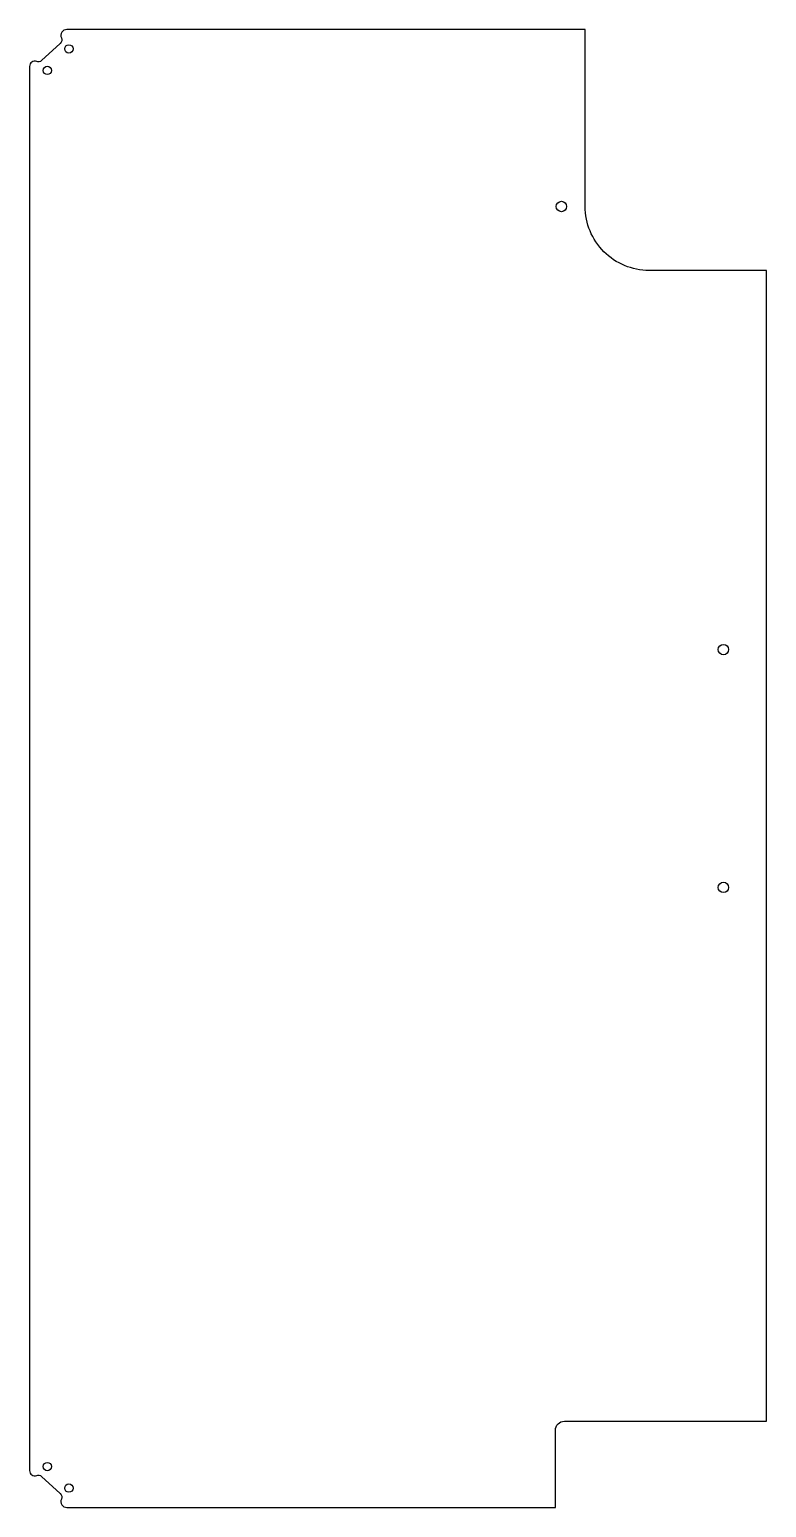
# Model space of a CAD drawing. Header units: millimetres. Extents: x -249 to 0, y 22 to 518.
import ezdxf

# ---------------------------------------------------------------- set-up
doc = ezdxf.new("R2010")
doc.units = ezdxf.units.MM
doc.layers.get('0').update_dxf_attribs({"linetype": 'CONTINUOUS'})

msp = doc.modelspace()

# ---------------------------------------------------------------- linework, layer by layer
msp.add_lwpolyline([(-235.95, 518.5, 0.546488), (-237.77, 515.67, -0.325222), (-238.15, 513.82), (-244.42, 508.06, -0.288969), (-246.1, 507.76, 0.531201), (-248.5, 506.13), (-248.5, 33.87, 0.531201), (-246.1, 32.24, -0.288969), (-244.42, 31.94), (-238.15, 26.18, -0.325222), (-237.77, 24.33, 0.546488), (-235.95, 21.5), (-71.5, 21.5), (-71.5, 47.5, -0.414214), (-68.5, 50.5), (-0.5, 50.5), (-0.5, 437.5), (-40, 437.5, -0.414214), (-61.5, 459), (-61.5, 518.5)], format="xyb", close=True)
for centre, radius in [((-235.25, 512), 1.4), ((-242.5, 504.75), 1.4), ((-69.5, 459), 1.75), ((-15, 310), 1.75), ((-15, 230), 1.75), ((-242.5, 35.25), 1.4), ((-235.25, 28), 1.4)]:
    msp.add_circle(centre, radius)

doc.saveas('drawing.dxf')
